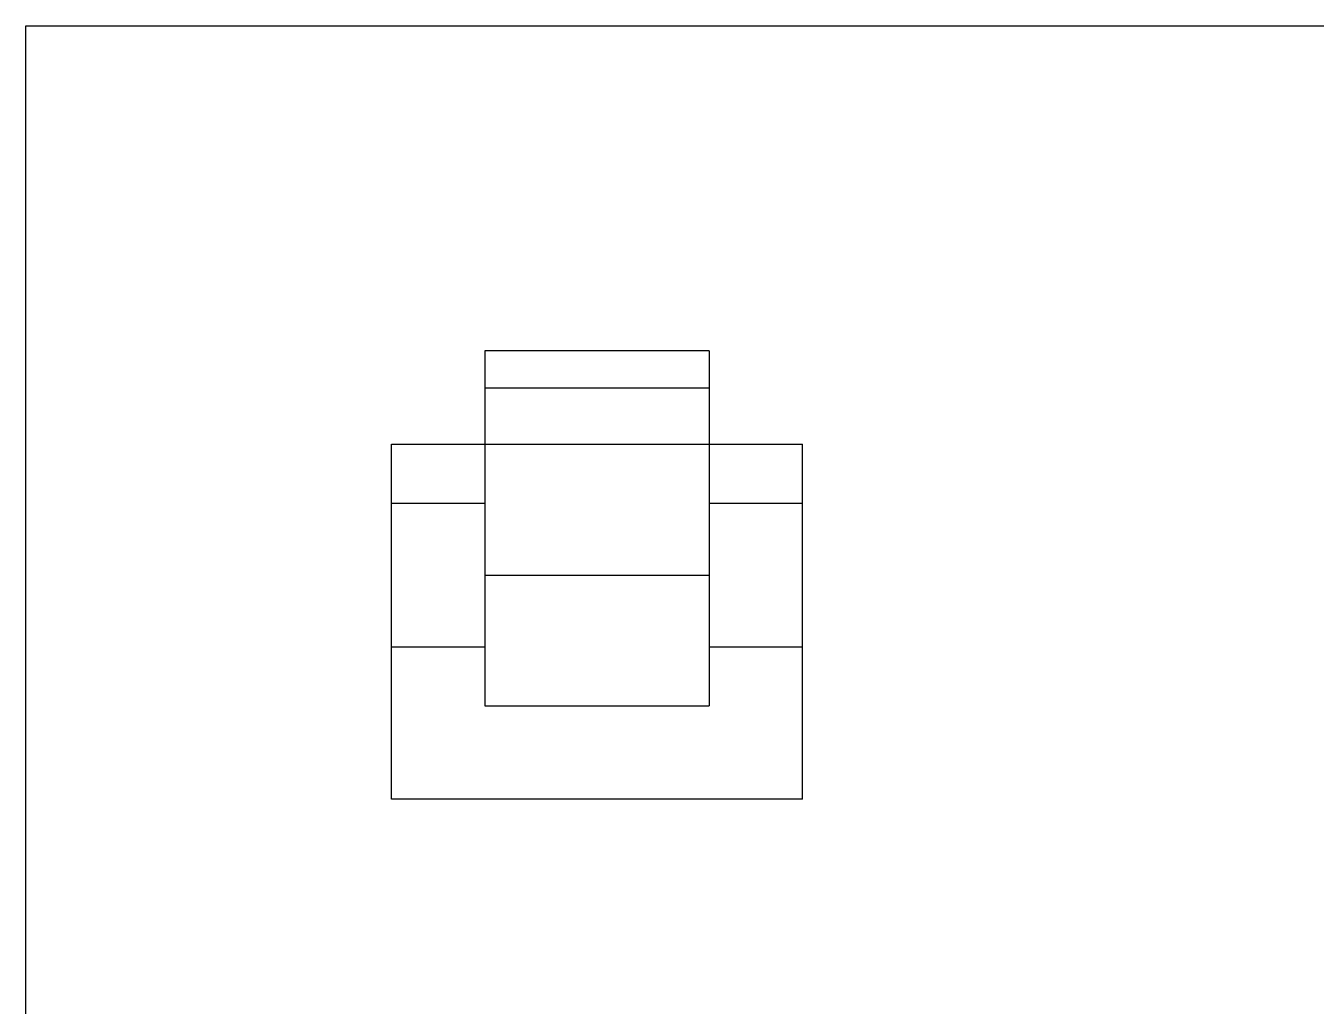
# Model space of a CAD drawing. Header units: millimetres. Extents: x 0 to 297, y 0 to 210.
# Drawn here: x 0 to 138.2, y 105 to 210 of the extents above; entities that cross this region are included whole.
import ezdxf

# ---------------------------------------------------------------- set-up
doc = ezdxf.new("R2010")
doc.units = ezdxf.units.MM
doc.header["$LTSCALE"] = 0.64311
doc.header["$MEASUREMENT"] = 0
doc.layers.get('0').update_dxf_attribs({"linetype": 'CONTINUOUS'})

msp = doc.modelspace()

# ---------------------------------------------------------------- linework, layer by layer
at = {"color": 7, "linetype": 'Continuous'}
for p, q in [((0, 0), (0, 210)), ((0, 210), (297, 210)), ((49.166, 175.178), (49.166, 137.178)), ((73.166, 175.178), (49.166, 175.178)), ((73.166, 175.178), (73.166, 137.178)), ((73.166, 171.178), (49.166, 171.178)), ((39.166, 127.178), (39.166, 165.178)), ((39.166, 165.178), (83.166, 165.178)), ((83.166, 127.178), (83.166, 165.178)), ((39.166, 158.878), (49.166, 158.878)), ((73.166, 158.878), (83.166, 158.878)), ((49.166, 151.178), (73.166, 151.178)), ((39.166, 143.478), (49.166, 143.478)), ((73.166, 143.478), (83.166, 143.478)), ((49.166, 137.178), (73.166, 137.178)), ((83.166, 127.178), (39.166, 127.178))]:
    msp.add_line(p, q, dxfattribs=at)

doc.saveas('drawing.dxf')
